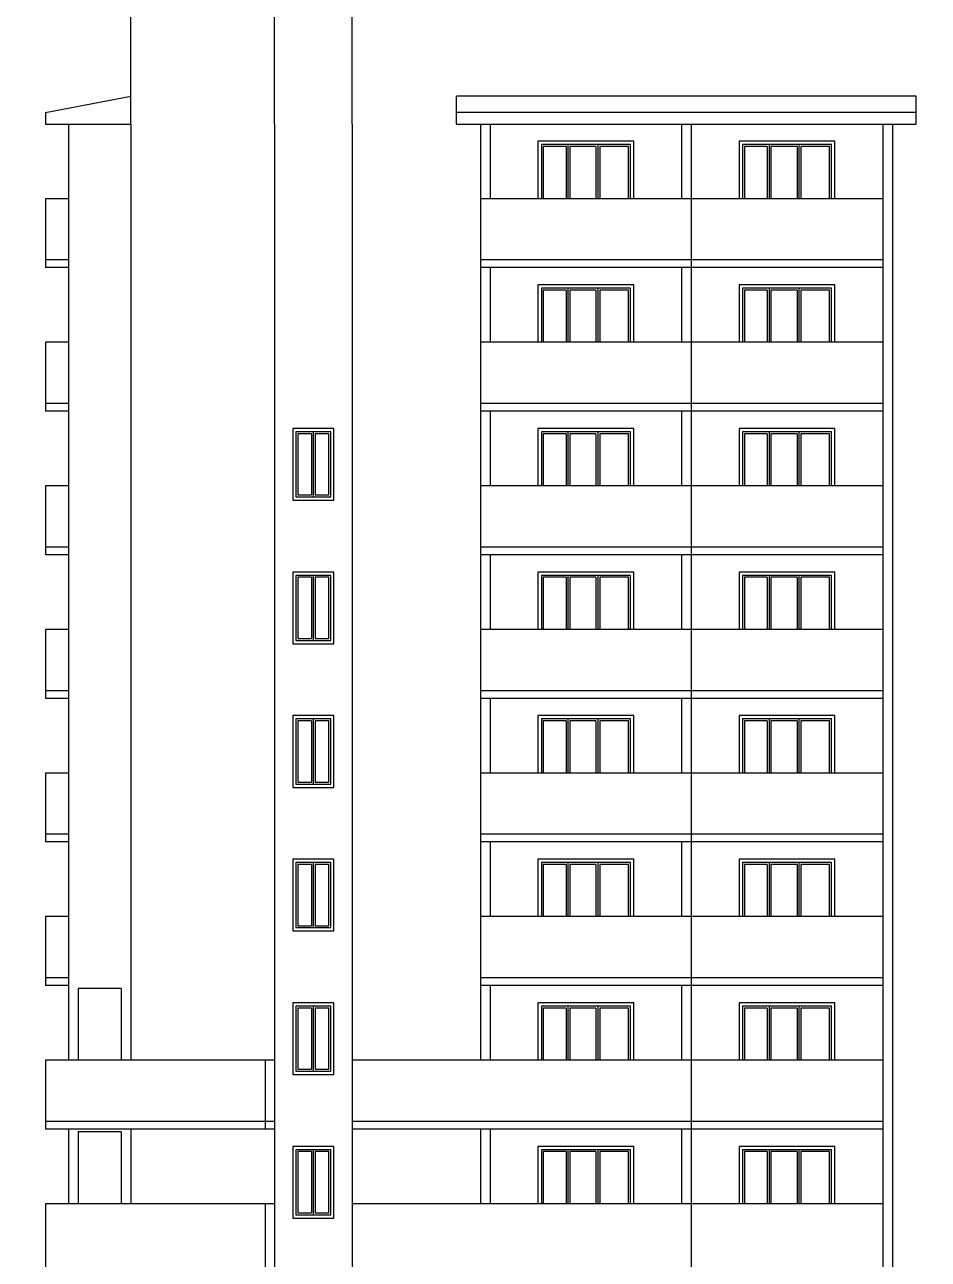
# Model space of a CAD drawing. Header units: inches. Extents: x -634 to 3638, y -6930911 to 5552.
# Drawn here: x 2047.23 to 2065.6, y 3490.16 to 3515.26 of the extents above; entities that cross this region are included whole.
import ezdxf

# ---------------------------------------------------------------- set-up
doc = ezdxf.new("R2010")
doc.units = ezdxf.units.IN
doc.header["$MEASUREMENT"] = 0
doc.linetypes.add('Dashed', pattern=[1128.888893, 564.444447, -564.444447])
for name, color, linetype, lineweight in [('ELEV', 134, 'Continuous', 18), ('фасады', 7, 'Continuous', 30), ('фасады2', 7, 'Continuous', 25)]:
    doc.layers.add(name, color=color, linetype=linetype, lineweight=lineweight)

msp = doc.modelspace()

# ---------------------------------------------------------------- hatches: boundary and pattern name
at = {"layer": 'ELEV', "linetype": 'Continuous'}
h = msp.add_hatch(dxfattribs=at)
h.set_pattern_fill('ANSI31', color=256, scale=0.01044, style=0)
h.set_pattern_definition([(45, (1262.311104, 3366.587935), (-0.02343928418428, 0.02343928418428), [])])
edge = h.paths.add_edge_path()
edge.add_ellipse((1445.78234, 3471.96182), major_axis=(0, 6932302.83262), ratio=0.00000001506, start_angle=89.999976115149, end_angle=270.000023884851)
edge.add_line((1445.67794, 3474.85168), (1445.67794, 3528.48347))
edge.add_line((1445.67794, 3528.48347), (1445.88675, 3528.48347))
edge.add_line((1445.88675, 3528.48347), (1445.88675, 3474.85168))

# ---------------------------------------------------------------- linework, layer by layer
at = {"layer": 'фасады', "color": 7, "linetype": 'Dashed', "ltscale": 100}
for points in [[(2049.39068, 3513.24189), (2049.39068, 3516.68722)], [(2052.31142, 3513.24189), (2052.31142, 3516.68722)], [(2053.88518, 3513.24189), (2053.88518, 3516.68722)], [(2047.65829, 3513.47547), (2049.39068, 3513.80643)], [(2056.0098, 3513.24189), (2056.0098, 3513.80643)], [(2065.35306, 3513.80643), (2056.0098, 3513.80643)], [(2065.35306, 3513.24189), (2065.35306, 3513.80643)], [(2047.65829, 3513.47547), (2047.65829, 3513.24189)], [(2065.35306, 3513.47547), (2056.0098, 3513.47547)], [(2048.12545, 3513.24189), (2048.12545, 3510.32212)], [(2049.39068, 3513.24189), (2049.39068, 3510.32212)], [(2049.39068, 3513.24189), (2049.39068, 3510.32212)], [(2052.31142, 3513.24189), (2052.31142, 3510.32212)], [(2053.88518, 3513.24189), (2053.88518, 3510.32212)], [(2056.0098, 3513.24189), (2065.35306, 3513.24189)], [(2056.49643, 3513.24189), (2056.49643, 3510.32212)], [(2056.69108, 3513.24189), (2056.69108, 3511.72361)], [(2060.5841, 3513.24189), (2060.5841, 3511.72361)], [(2060.77875, 3513.24189), (2060.77875, 3510.32212)], [(2064.67178, 3513.24189), (2064.67178, 3510.32212)], [(2064.86643, 3513.24189), (2064.86643, 3510.32212)], [(2047.65829, 3511.72361), (2047.65829, 3510.32212)], [(2048.12545, 3511.72361), (2047.65829, 3511.72361)], [(2064.67178, 3511.72361), (2056.49643, 3511.72361)], [(2048.12545, 3510.47784), (2047.65829, 3510.47784)], [(2064.67178, 3510.47784), (2056.49643, 3510.47784)], [(2048.12545, 3510.32212), (2047.65829, 3510.32212)], [(2048.12545, 3510.32212), (2048.12545, 3507.40235)], [(2049.39068, 3510.32212), (2049.39068, 3507.40235)], [(2049.39068, 3510.32212), (2049.39068, 3507.40235)], [(2052.31142, 3510.32212), (2052.31142, 3507.40235)], [(2053.88518, 3510.32212), (2053.88518, 3507.40235)], [(2056.49643, 3510.32212), (2056.49643, 3507.40235)], [(2064.67178, 3510.32212), (2056.49643, 3510.32212)], [(2056.69108, 3510.32212), (2056.69108, 3508.80384)], [(2060.5841, 3510.32212), (2060.5841, 3508.80384)], [(2060.77875, 3510.32212), (2060.77875, 3507.40235)], [(2064.67178, 3510.32212), (2064.67178, 3507.40235)], [(2064.86643, 3510.32212), (2064.86643, 3507.40235)], [(2047.65829, 3508.80384), (2047.65829, 3507.40235)], [(2048.12545, 3508.80384), (2047.65829, 3508.80384)], [(2064.67178, 3508.80384), (2056.49643, 3508.80384)], [(2048.12545, 3507.55807), (2047.65829, 3507.55807)], [(2064.67178, 3507.55807), (2056.49643, 3507.55807)], [(2048.12545, 3507.40235), (2047.65829, 3507.40235)], [(2048.12545, 3507.40235), (2048.12545, 3504.48258)], [(2049.39068, 3507.40235), (2049.39068, 3504.48258)], [(2049.39068, 3507.40235), (2049.39068, 3504.48258)], [(2052.31142, 3507.40235), (2052.31142, 3504.48258)], [(2053.88518, 3507.40235), (2053.88518, 3504.48258)], [(2056.49643, 3507.40235), (2056.49643, 3504.48258)], [(2064.67178, 3507.40235), (2056.49643, 3507.40235)], [(2056.69108, 3507.40235), (2056.69108, 3505.88407)], [(2060.5841, 3507.40235), (2060.5841, 3505.88407)], [(2060.77875, 3507.40235), (2060.77875, 3504.48258)], [(2064.67178, 3507.40235), (2064.67178, 3504.48258)], [(2064.86643, 3507.40235), (2064.86643, 3504.48258)], [(2047.65829, 3505.88407), (2047.65829, 3504.48258)], [(2048.12545, 3505.88407), (2047.65829, 3505.88407)], [(2064.67178, 3505.88407), (2056.49643, 3505.88407)], [(2048.12545, 3504.63831), (2047.65829, 3504.63831)], [(2048.12545, 3504.48258), (2047.65829, 3504.48258)], [(2048.12545, 3504.48258), (2048.12545, 3501.56282)], [(2049.39068, 3504.48258), (2049.39068, 3501.56282)], [(2049.39068, 3504.48258), (2049.39068, 3501.56282)], [(2052.31142, 3504.48258), (2052.31142, 3501.56282)], [(2053.88518, 3504.48258), (2053.88518, 3501.56282)], [(2064.67178, 3504.63831), (2056.49643, 3504.63831)], [(2056.49643, 3504.48258), (2056.49643, 3501.56282)], [(2064.67178, 3504.48258), (2056.49643, 3504.48258)], [(2056.69108, 3504.48258), (2056.69108, 3502.9643)], [(2060.5841, 3504.48258), (2060.5841, 3502.9643)], [(2060.77875, 3504.48258), (2060.77875, 3501.56282)], [(2064.67178, 3504.48258), (2064.67178, 3501.56282)], [(2064.86643, 3504.48258), (2064.86643, 3501.56282)], [(2047.65829, 3502.9643), (2047.65829, 3501.56282)], [(2048.12545, 3502.9643), (2047.65829, 3502.9643)], [(2064.67178, 3502.9643), (2056.49643, 3502.9643)], [(2048.12545, 3501.71854), (2047.65829, 3501.71854)], [(2064.67178, 3501.71854), (2056.49643, 3501.71854)], [(2048.12545, 3501.56282), (2047.65829, 3501.56282)], [(2048.12545, 3501.56282), (2047.65829, 3501.56282)], [(2048.12545, 3501.56282), (2048.12545, 3498.64305)], [(2049.39068, 3501.56282), (2049.39068, 3498.64305)], [(2052.31142, 3501.56282), (2052.31142, 3498.64305)], [(2053.88518, 3501.56282), (2053.88518, 3498.64305)], [(2056.49643, 3501.56282), (2056.49643, 3498.64305)], [(2064.67178, 3501.56282), (2056.49643, 3501.56282)], [(2064.67178, 3501.56282), (2056.49643, 3501.56282)], [(2056.69108, 3501.56282), (2056.69108, 3500.04454)], [(2060.5841, 3501.56282), (2060.5841, 3500.04454)], [(2060.77875, 3501.56282), (2060.77875, 3498.64305)], [(2064.67178, 3501.56282), (2064.67178, 3498.64305)], [(2064.86643, 3501.56282), (2064.86643, 3498.64305)], [(2047.65829, 3500.04454), (2047.65829, 3498.64305)], [(2048.12545, 3500.04454), (2047.65829, 3500.04454)], [(2064.67178, 3500.04454), (2056.49643, 3500.04454)], [(2048.12545, 3498.79877), (2047.65829, 3498.79877)], [(2064.67178, 3498.79877), (2056.49643, 3498.79877)], [(2048.12545, 3498.64305), (2047.65829, 3498.64305)], [(2048.12545, 3498.64305), (2048.12545, 3495.72328)], [(2049.39068, 3498.64305), (2049.39068, 3495.72328)], [(2052.31142, 3498.64305), (2052.31142, 3495.72328)], [(2053.88518, 3498.64305), (2053.88518, 3495.72328)], [(2056.49643, 3498.64305), (2056.49643, 3495.72328)], [(2064.67178, 3498.64305), (2056.49643, 3498.64305)], [(2056.69108, 3498.64305), (2056.69108, 3497.12477)], [(2060.5841, 3498.64305), (2060.5841, 3497.12477)], [(2060.77875, 3498.64305), (2060.77875, 3495.72328)], [(2064.67178, 3498.64305), (2064.67178, 3495.72328)], [(2064.86643, 3498.64305), (2064.86643, 3495.72328)], [(2047.65829, 3497.12477), (2047.65829, 3495.72328)], [(2048.12545, 3497.12477), (2047.65829, 3497.12477)], [(2064.67178, 3497.12477), (2056.49643, 3497.12477)], [(2048.12545, 3495.879), (2047.65829, 3495.879)], [(2048.12545, 3495.72328), (2047.65829, 3495.72328)], [(2048.12545, 3495.72328), (2048.12545, 3494.205)], [(2048.3201, 3495.66488), (2048.3201, 3494.205)], [(2049.19603, 3495.66488), (2048.3201, 3495.66488)], [(2049.19603, 3495.66488), (2049.19603, 3494.205)], [(2049.39068, 3495.72328), (2049.39068, 3494.205)], [(2052.31142, 3495.72328), (2052.31142, 3492.80351)], [(2053.88518, 3495.72328), (2053.88518, 3492.80351)], [(2064.67178, 3495.879), (2056.49643, 3495.879)], [(2056.49643, 3495.72328), (2056.49643, 3494.205)], [(2064.67178, 3495.72328), (2056.49643, 3495.72328)], [(2056.69108, 3495.72328), (2056.69108, 3494.205)], [(2060.5841, 3495.72328), (2060.5841, 3494.205)], [(2060.77875, 3495.72328), (2060.77875, 3492.80351)], [(2064.67178, 3495.72328), (2064.67178, 3492.80351)], [(2064.86643, 3495.72328), (2064.86643, 3492.80351)], [(2052.31142, 3494.205), (2047.65829, 3494.205)], [(2047.65829, 3494.205), (2047.65829, 3492.80351)], [(2049.19603, 3494.205), (2048.3201, 3494.205)], [(2052.11677, 3494.205), (2052.11677, 3492.80351)], [(2064.67178, 3494.205), (2053.88518, 3494.205)], [(2052.31142, 3492.95923), (2047.65829, 3492.95923)], [(2064.67178, 3492.95923), (2053.88518, 3492.95923)], [(2052.31142, 3492.80351), (2047.65829, 3492.80351)], [(2048.12545, 3492.80351), (2048.12545, 3491.28523)], [(2048.3201, 3492.74511), (2048.3201, 3491.28523)], [(2049.19603, 3492.74511), (2048.3201, 3492.74511)], [(2049.19603, 3492.74511), (2049.19603, 3491.28523)], [(2049.39068, 3492.80351), (2049.39068, 3491.28523)], [(2052.31142, 3492.80351), (2052.31142, 3489.88374)], [(2053.88518, 3492.80351), (2053.88518, 3489.88374)], [(2064.67178, 3492.80351), (2053.88518, 3492.80351)], [(2056.49643, 3492.80351), (2056.49643, 3491.28523)], [(2056.69108, 3492.80351), (2056.69108, 3491.28523)], [(2060.5841, 3492.80351), (2060.5841, 3491.28523)], [(2060.77875, 3492.80351), (2060.77875, 3489.88374)], [(2064.67178, 3492.80351), (2064.67178, 3489.88374)], [(2064.86643, 3492.80351), (2064.86643, 3489.88374)], [(2052.31142, 3491.28523), (2047.65829, 3491.28523)], [(2047.65829, 3491.28523), (2047.65829, 3489.88374)], [(2049.19603, 3491.28523), (2048.3201, 3491.28523)], [(2052.11677, 3491.28523), (2052.11677, 3489.88374)], [(2064.67178, 3491.28523), (2053.88518, 3491.28523)]]:
    msp.add_lwpolyline(points, dxfattribs=at)
at = {"layer": 'фасады', "color": 7, "ltscale": 100}
msp.add_lwpolyline([(2047.65829, 3513.24189), (2049.39068, 3513.24189)], dxfattribs=at)
at = {"layer": 'фасады2', "color": 7, "ltscale": 100}
for p, q in [((2052.74306, 3506.98385), (2052.74306, 3505.66022)), ((2053.45354, 3506.98385), (2052.74306, 3506.98385)), ((2052.78199, 3506.94492), (2052.78199, 3505.69916)), ((2053.05937, 3506.94492), (2052.78199, 3506.94492)), ((2053.41461, 3506.94492), (2053.13723, 3506.94492)), ((2053.41461, 3505.69916), (2053.41461, 3506.94492)), ((2053.45354, 3505.66022), (2053.45354, 3506.98385)), ((2052.78199, 3505.69916), (2053.05937, 3505.69916)), ((2053.13723, 3505.69916), (2053.41461, 3505.69916)), ((2052.74306, 3505.66022), (2053.45354, 3505.66022)), ((2052.74306, 3504.06408), (2052.74306, 3502.74046)), ((2053.45354, 3504.06408), (2052.74306, 3504.06408)), ((2052.78199, 3504.02515), (2052.78199, 3502.77939)), ((2053.05937, 3504.02515), (2052.78199, 3504.02515)), ((2053.41461, 3504.02515), (2053.13723, 3504.02515)), ((2053.41461, 3502.77939), (2053.41461, 3504.02515)), ((2053.45354, 3502.74046), (2053.45354, 3504.06408)), ((2052.74306, 3502.74046), (2053.45354, 3502.74046)), ((2052.78199, 3502.77939), (2053.05937, 3502.77939)), ((2053.13723, 3502.77939), (2053.41461, 3502.77939)), ((2052.74306, 3501.14431), (2052.74306, 3499.82069)), ((2053.45354, 3501.14431), (2052.74306, 3501.14431)), ((2052.78199, 3501.10538), (2052.78199, 3499.85962)), ((2053.05937, 3501.10538), (2052.78199, 3501.10538)), ((2053.41461, 3501.10538), (2053.13723, 3501.10538)), ((2053.41461, 3499.85962), (2053.41461, 3501.10538)), ((2053.45354, 3499.82069), (2053.45354, 3501.14431)), ((2052.74306, 3499.82069), (2053.45354, 3499.82069)), ((2052.78199, 3499.85962), (2053.05937, 3499.85962)), ((2053.13723, 3499.85962), (2053.41461, 3499.85962)), ((2052.74306, 3498.22455), (2052.74306, 3496.90092)), ((2053.45354, 3498.22455), (2052.74306, 3498.22455)), ((2052.78199, 3498.18562), (2052.78199, 3496.93985)), ((2053.05937, 3498.18562), (2052.78199, 3498.18562)), ((2053.41461, 3498.18562), (2053.13723, 3498.18562)), ((2053.41461, 3496.93985), (2053.41461, 3498.18562)), ((2053.45354, 3496.90092), (2053.45354, 3498.22455)), ((2052.74306, 3496.90092), (2053.45354, 3496.90092)), ((2052.78199, 3496.93985), (2053.05937, 3496.93985)), ((2053.13723, 3496.93985), (2053.41461, 3496.93985)), ((2052.74306, 3495.30478), (2052.74306, 3493.98115)), ((2053.45354, 3495.30478), (2052.74306, 3495.30478)), ((2052.78199, 3495.26585), (2052.78199, 3494.02008)), ((2053.05937, 3495.26585), (2052.78199, 3495.26585)), ((2053.41461, 3495.26585), (2053.13723, 3495.26585)), ((2053.41461, 3494.02008), (2053.41461, 3495.26585)), ((2053.45354, 3493.98115), (2053.45354, 3495.30478)), ((2052.74306, 3493.98115), (2053.45354, 3493.98115)), ((2052.78199, 3494.02008), (2053.05937, 3494.02008)), ((2053.13723, 3494.02008), (2053.41461, 3494.02008)), ((2052.74306, 3492.38501), (2052.74306, 3491.06138)), ((2053.45354, 3492.38501), (2052.74306, 3492.38501)), ((2053.45354, 3491.06138), (2053.45354, 3492.38501)), ((2052.78199, 3492.34608), (2052.78199, 3491.10031)), ((2053.05937, 3492.34608), (2052.78199, 3492.34608)), ((2053.41461, 3492.34608), (2053.13723, 3492.34608)), ((2053.41461, 3491.10031), (2053.41461, 3492.34608)), ((2052.74306, 3491.06138), (2053.45354, 3491.06138)), ((2052.78199, 3491.10031), (2053.05937, 3491.10031)), ((2053.13723, 3491.10031), (2053.41461, 3491.10031))]:
    msp.add_line(p, q, dxfattribs=at)
at = {"layer": 'фасады2', "color": 7, "linetype": 'Dashed', "ltscale": 100}
for points in [[(2059.61085, 3511.72361), (2059.61085, 3512.89152), (2057.66433, 3512.89152), (2057.66433, 3511.72361)], [(2059.54272, 3511.72361), (2059.54272, 3512.82339), (2057.73246, 3512.82339), (2057.73246, 3511.72361)], [(2058.23369, 3512.78446), (2057.77139, 3512.78446), (2057.77139, 3511.72361)], [(2058.23369, 3512.78446), (2058.23369, 3511.72361)], [(2058.27262, 3512.82339), (2058.27262, 3511.72361)], [(2058.31155, 3512.78446), (2058.31155, 3511.72361)], [(2058.84197, 3512.78446), (2058.31155, 3512.78446)], [(2058.84197, 3512.78446), (2058.84197, 3511.72361)], [(2058.8809, 3512.82339), (2058.8809, 3511.72361)], [(2059.50379, 3511.72361), (2059.50379, 3512.78446), (2058.91984, 3512.78446)], [(2058.91984, 3512.78446), (2058.91984, 3511.72361)], [(2063.69852, 3511.72361), (2063.69852, 3512.89152), (2061.75201, 3512.89152), (2061.75201, 3511.72361)], [(2063.6304, 3511.72361), (2063.6304, 3512.82339), (2061.82014, 3512.82339), (2061.82014, 3511.72361)], [(2062.32137, 3512.78446), (2061.85907, 3512.78446), (2061.85907, 3511.72361)], [(2062.32137, 3512.78446), (2062.32137, 3511.72361)], [(2062.3603, 3512.82339), (2062.3603, 3511.72361)], [(2062.39923, 3512.78446), (2062.39923, 3511.72361)], [(2062.92965, 3512.78446), (2062.39923, 3512.78446)], [(2062.92965, 3512.78446), (2062.92965, 3511.72361)], [(2062.96858, 3512.82339), (2062.96858, 3511.72361)], [(2063.59147, 3511.72361), (2063.59147, 3512.78446), (2063.00751, 3512.78446)], [(2063.00751, 3512.78446), (2063.00751, 3511.72361)], [(2059.61085, 3508.80384), (2059.61085, 3509.97175), (2057.66433, 3509.97175), (2057.66433, 3508.80384)], [(2063.69852, 3508.80384), (2063.69852, 3509.97175), (2061.75201, 3509.97175), (2061.75201, 3508.80384)], [(2059.54272, 3508.80384), (2059.54272, 3509.90362), (2057.73246, 3509.90362), (2057.73246, 3508.80384)], [(2058.23369, 3509.86469), (2057.77139, 3509.86469), (2057.77139, 3508.80384)], [(2058.23369, 3509.86469), (2058.23369, 3508.80384)], [(2058.27262, 3509.90362), (2058.27262, 3508.80384)], [(2058.31155, 3509.86469), (2058.31155, 3508.80384)], [(2058.84197, 3509.86469), (2058.31155, 3509.86469)], [(2058.84197, 3509.86469), (2058.84197, 3508.80384)], [(2058.8809, 3509.90362), (2058.8809, 3508.80384)], [(2059.50379, 3508.80384), (2059.50379, 3509.86469), (2058.91984, 3509.86469)], [(2058.91984, 3509.86469), (2058.91984, 3508.80384)], [(2063.6304, 3508.80384), (2063.6304, 3509.90362), (2061.82014, 3509.90362), (2061.82014, 3508.80384)], [(2062.32137, 3509.86469), (2061.85907, 3509.86469), (2061.85907, 3508.80384)], [(2062.32137, 3509.86469), (2062.32137, 3508.80384)], [(2062.3603, 3509.90362), (2062.3603, 3508.80384)], [(2062.39923, 3509.86469), (2062.39923, 3508.80384)], [(2062.92965, 3509.86469), (2062.39923, 3509.86469)], [(2062.92965, 3509.86469), (2062.92965, 3508.80384)], [(2062.96858, 3509.90362), (2062.96858, 3508.80384)], [(2063.59147, 3508.80384), (2063.59147, 3509.86469), (2063.00751, 3509.86469)], [(2063.00751, 3509.86469), (2063.00751, 3508.80384)], [(2059.61085, 3505.88407), (2059.61085, 3507.05198), (2057.66433, 3507.05198), (2057.66433, 3505.88407)], [(2059.54272, 3505.88407), (2059.54272, 3506.98385), (2057.73246, 3506.98385), (2057.73246, 3505.88407)], [(2058.23369, 3506.94492), (2057.77139, 3506.94492), (2057.77139, 3505.88407)], [(2058.23369, 3506.94492), (2058.23369, 3505.88407)], [(2058.27262, 3506.98385), (2058.27262, 3505.88407)], [(2058.31155, 3506.94492), (2058.31155, 3505.88407)], [(2058.84197, 3506.94492), (2058.31155, 3506.94492)], [(2058.84197, 3506.94492), (2058.84197, 3505.88407)], [(2058.8809, 3506.98385), (2058.8809, 3505.88407)], [(2059.50379, 3505.88407), (2059.50379, 3506.94492), (2058.91984, 3506.94492)], [(2058.91984, 3506.94492), (2058.91984, 3505.88407)], [(2063.69852, 3505.88407), (2063.69852, 3507.05198), (2061.75201, 3507.05198), (2061.75201, 3505.88407)], [(2063.6304, 3505.88407), (2063.6304, 3506.98385), (2061.82014, 3506.98385), (2061.82014, 3505.88407)], [(2062.32137, 3506.94492), (2061.85907, 3506.94492), (2061.85907, 3505.88407)], [(2062.32137, 3506.94492), (2062.32137, 3505.88407)], [(2062.3603, 3506.98385), (2062.3603, 3505.88407)], [(2062.39923, 3506.94492), (2062.39923, 3505.88407)], [(2062.92965, 3506.94492), (2062.39923, 3506.94492)], [(2062.92965, 3506.94492), (2062.92965, 3505.88407)], [(2062.96858, 3506.98385), (2062.96858, 3505.88407)], [(2063.59147, 3505.88407), (2063.59147, 3506.94492), (2063.00751, 3506.94492)], [(2063.00751, 3506.94492), (2063.00751, 3505.88407)], [(2059.61085, 3502.9643), (2059.61085, 3504.13221), (2057.66433, 3504.13221), (2057.66433, 3502.9643)], [(2059.54272, 3502.9643), (2059.54272, 3504.06408), (2057.73246, 3504.06408), (2057.73246, 3502.9643)], [(2058.23369, 3504.02515), (2057.77139, 3504.02515), (2057.77139, 3502.9643)], [(2058.23369, 3504.02515), (2058.23369, 3502.9643)], [(2058.27262, 3504.06408), (2058.27262, 3502.9643)], [(2058.31155, 3504.02515), (2058.31155, 3502.9643)], [(2058.84197, 3504.02515), (2058.31155, 3504.02515)], [(2058.84197, 3504.02515), (2058.84197, 3502.9643)], [(2058.8809, 3504.06408), (2058.8809, 3502.9643)], [(2059.50379, 3502.9643), (2059.50379, 3504.02515), (2058.91984, 3504.02515)], [(2058.91984, 3504.02515), (2058.91984, 3502.9643)], [(2063.69852, 3502.9643), (2063.69852, 3504.13221), (2061.75201, 3504.13221), (2061.75201, 3502.9643)], [(2063.6304, 3502.9643), (2063.6304, 3504.06408), (2061.82014, 3504.06408), (2061.82014, 3502.9643)], [(2062.32137, 3504.02515), (2061.85907, 3504.02515), (2061.85907, 3502.9643)], [(2062.32137, 3504.02515), (2062.32137, 3502.9643)], [(2062.3603, 3504.06408), (2062.3603, 3502.9643)], [(2062.39923, 3504.02515), (2062.39923, 3502.9643)], [(2062.92965, 3504.02515), (2062.39923, 3504.02515)], [(2062.92965, 3504.02515), (2062.92965, 3502.9643)], [(2062.96858, 3504.06408), (2062.96858, 3502.9643)], [(2063.59147, 3502.9643), (2063.59147, 3504.02515), (2063.00751, 3504.02515)], [(2063.00751, 3504.02515), (2063.00751, 3502.9643)], [(2059.61085, 3500.04454), (2059.61085, 3501.21244), (2057.66433, 3501.21244), (2057.66433, 3500.04454)], [(2063.69852, 3500.04454), (2063.69852, 3501.21244), (2061.75201, 3501.21244), (2061.75201, 3500.04454)], [(2059.54272, 3500.04454), (2059.54272, 3501.14431), (2057.73246, 3501.14431), (2057.73246, 3500.04454)], [(2058.23369, 3501.10538), (2057.77139, 3501.10538), (2057.77139, 3500.04454)], [(2058.23369, 3501.10538), (2058.23369, 3500.04454)], [(2058.27262, 3501.14431), (2058.27262, 3500.04454)], [(2058.31155, 3501.10538), (2058.31155, 3500.04454)], [(2058.84197, 3501.10538), (2058.31155, 3501.10538)], [(2058.84197, 3501.10538), (2058.84197, 3500.04454)], [(2058.8809, 3501.14431), (2058.8809, 3500.04454)], [(2059.50379, 3500.04454), (2059.50379, 3501.10538), (2058.91984, 3501.10538)], [(2058.91984, 3501.10538), (2058.91984, 3500.04454)], [(2063.6304, 3500.04454), (2063.6304, 3501.14431), (2061.82014, 3501.14431), (2061.82014, 3500.04454)], [(2062.32137, 3501.10538), (2061.85907, 3501.10538), (2061.85907, 3500.04454)], [(2062.32137, 3501.10538), (2062.32137, 3500.04454)], [(2062.3603, 3501.14431), (2062.3603, 3500.04454)], [(2062.39923, 3501.10538), (2062.39923, 3500.04454)], [(2062.92965, 3501.10538), (2062.39923, 3501.10538)], [(2062.92965, 3501.10538), (2062.92965, 3500.04454)], [(2062.96858, 3501.14431), (2062.96858, 3500.04454)], [(2063.59147, 3500.04454), (2063.59147, 3501.10538), (2063.00751, 3501.10538)], [(2063.00751, 3501.10538), (2063.00751, 3500.04454)], [(2059.61085, 3497.12477), (2059.61085, 3498.29267), (2057.66433, 3498.29267), (2057.66433, 3497.12477)], [(2059.54272, 3497.12477), (2059.54272, 3498.22455), (2057.73246, 3498.22455), (2057.73246, 3497.12477)], [(2058.23369, 3498.18562), (2057.77139, 3498.18562), (2057.77139, 3497.12477)], [(2058.23369, 3498.18562), (2058.23369, 3497.12477)], [(2058.27262, 3498.22455), (2058.27262, 3497.12477)], [(2058.31155, 3498.18562), (2058.31155, 3497.12477)], [(2058.84197, 3498.18562), (2058.31155, 3498.18562)], [(2058.84197, 3498.18562), (2058.84197, 3497.12477)], [(2058.8809, 3498.22455), (2058.8809, 3497.12477)], [(2059.50379, 3497.12477), (2059.50379, 3498.18562), (2058.91984, 3498.18562)], [(2058.91984, 3498.18562), (2058.91984, 3497.12477)], [(2063.69852, 3497.12477), (2063.69852, 3498.29267), (2061.75201, 3498.29267), (2061.75201, 3497.12477)], [(2063.6304, 3497.12477), (2063.6304, 3498.22455), (2061.82014, 3498.22455), (2061.82014, 3497.12477)], [(2062.32137, 3498.18562), (2061.85907, 3498.18562), (2061.85907, 3497.12477)], [(2062.32137, 3498.18562), (2062.32137, 3497.12477)], [(2062.3603, 3498.22455), (2062.3603, 3497.12477)], [(2062.39923, 3498.18562), (2062.39923, 3497.12477)], [(2062.92965, 3498.18562), (2062.39923, 3498.18562)], [(2062.92965, 3498.18562), (2062.92965, 3497.12477)], [(2062.96858, 3498.22455), (2062.96858, 3497.12477)], [(2063.59147, 3497.12477), (2063.59147, 3498.18562), (2063.00751, 3498.18562)], [(2063.00751, 3498.18562), (2063.00751, 3497.12477)], [(2059.61085, 3494.205), (2059.61085, 3495.3729), (2057.66433, 3495.3729), (2057.66433, 3494.205)], [(2059.54272, 3494.205), (2059.54272, 3495.30478), (2057.73246, 3495.30478), (2057.73246, 3494.205)], [(2058.23369, 3495.26585), (2057.77139, 3495.26585), (2057.77139, 3494.205)], [(2058.23369, 3495.26585), (2058.23369, 3494.205)], [(2058.27262, 3495.30478), (2058.27262, 3494.205)], [(2058.31155, 3495.26585), (2058.31155, 3494.205)], [(2058.84197, 3495.26585), (2058.31155, 3495.26585)], [(2058.84197, 3495.26585), (2058.84197, 3494.205)], [(2058.8809, 3495.30478), (2058.8809, 3494.205)], [(2059.50379, 3494.205), (2059.50379, 3495.26585), (2058.91984, 3495.26585)], [(2058.91984, 3495.26585), (2058.91984, 3494.205)], [(2063.69852, 3494.205), (2063.69852, 3495.3729), (2061.75201, 3495.3729), (2061.75201, 3494.205)], [(2063.6304, 3494.205), (2063.6304, 3495.30478), (2061.82014, 3495.30478), (2061.82014, 3494.205)], [(2062.32137, 3495.26585), (2061.85907, 3495.26585), (2061.85907, 3494.205)], [(2062.32137, 3495.26585), (2062.32137, 3494.205)], [(2062.3603, 3495.30478), (2062.3603, 3494.205)], [(2062.39923, 3495.26585), (2062.39923, 3494.205)], [(2062.92965, 3495.26585), (2062.39923, 3495.26585)], [(2062.92965, 3495.26585), (2062.92965, 3494.205)], [(2062.96858, 3495.30478), (2062.96858, 3494.205)], [(2063.59147, 3494.205), (2063.59147, 3495.26585), (2063.00751, 3495.26585)], [(2063.00751, 3495.26585), (2063.00751, 3494.205)], [(2059.61085, 3491.28523), (2059.61085, 3492.45313), (2057.66433, 3492.45313), (2057.66433, 3491.28523)], [(2059.54272, 3491.28523), (2059.54272, 3492.38501), (2057.73246, 3492.38501), (2057.73246, 3491.28523)], [(2058.27262, 3492.38501), (2058.27262, 3491.28523)], [(2058.8809, 3492.38501), (2058.8809, 3491.28523)], [(2063.69852, 3491.28523), (2063.69852, 3492.45313), (2061.75201, 3492.45313), (2061.75201, 3491.28523)], [(2063.6304, 3491.28523), (2063.6304, 3492.38501), (2061.82014, 3492.38501), (2061.82014, 3491.28523)], [(2062.3603, 3492.38501), (2062.3603, 3491.28523)], [(2062.96858, 3492.38501), (2062.96858, 3491.28523)], [(2058.23369, 3492.34608), (2057.77139, 3492.34608), (2057.77139, 3491.28523)], [(2058.23369, 3492.34608), (2058.23369, 3491.28523)], [(2058.31155, 3492.34608), (2058.31155, 3491.28523)], [(2058.84197, 3492.34608), (2058.31155, 3492.34608)], [(2058.84197, 3492.34608), (2058.84197, 3491.28523)], [(2059.50379, 3491.28523), (2059.50379, 3492.34608), (2058.91984, 3492.34608)], [(2058.91984, 3492.34608), (2058.91984, 3491.28523)], [(2062.32137, 3492.34608), (2061.85907, 3492.34608), (2061.85907, 3491.28523)], [(2062.32137, 3492.34608), (2062.32137, 3491.28523)], [(2062.39923, 3492.34608), (2062.39923, 3491.28523)], [(2062.92965, 3492.34608), (2062.39923, 3492.34608)], [(2062.92965, 3492.34608), (2062.92965, 3491.28523)], [(2063.59147, 3491.28523), (2063.59147, 3492.34608), (2063.00751, 3492.34608)], [(2063.00751, 3492.34608), (2063.00751, 3491.28523)]]:
    msp.add_lwpolyline(points, dxfattribs=at)
at = {"layer": 'фасады2', "color": 7, "ltscale": 100}
for points in [[(2053.51194, 3507.05198), (2052.68467, 3507.05198), (2052.68467, 3505.5921), (2053.51194, 3505.5921)], [(2053.51194, 3504.13221), (2052.68467, 3504.13221), (2052.68467, 3502.67233), (2053.51194, 3502.67233)], [(2053.51194, 3501.21244), (2052.68467, 3501.21244), (2052.68467, 3499.75256), (2053.51194, 3499.75256)], [(2053.51194, 3498.29267), (2052.68467, 3498.29267), (2052.68467, 3496.83279), (2053.51194, 3496.83279)], [(2053.51194, 3495.3729), (2052.68467, 3495.3729), (2052.68467, 3493.91302), (2053.51194, 3493.91302)], [(2053.51194, 3492.45313), (2052.68467, 3492.45313), (2052.68467, 3490.99325), (2053.51194, 3490.99325)]]:
    msp.add_lwpolyline(points, close=True, dxfattribs=at)
for points in [[(2053.05937, 3506.94492), (2053.05937, 3505.69916)], [(2053.0983, 3506.98385), (2053.0983, 3505.66022)], [(2053.13723, 3506.94492), (2053.13723, 3505.69916)], [(2053.13723, 3506.94492), (2053.13723, 3505.69916)], [(2053.05937, 3504.02515), (2053.05937, 3502.77939)], [(2053.0983, 3504.06408), (2053.0983, 3502.74046)], [(2053.13723, 3504.02515), (2053.13723, 3502.77939)], [(2053.13723, 3504.02515), (2053.13723, 3502.77939)], [(2053.05937, 3501.10538), (2053.05937, 3499.85962)], [(2053.0983, 3501.14431), (2053.0983, 3499.82069)], [(2053.13723, 3501.10538), (2053.13723, 3499.85962)], [(2053.13723, 3501.10538), (2053.13723, 3499.85962)], [(2053.05937, 3498.18562), (2053.05937, 3496.93985)], [(2053.0983, 3498.22455), (2053.0983, 3496.90092)], [(2053.13723, 3498.18562), (2053.13723, 3496.93985)], [(2053.13723, 3498.18562), (2053.13723, 3496.93985)], [(2053.05937, 3495.26585), (2053.05937, 3494.02008)], [(2053.0983, 3495.30478), (2053.0983, 3493.98115)], [(2053.13723, 3495.26585), (2053.13723, 3494.02008)], [(2053.13723, 3495.26585), (2053.13723, 3494.02008)], [(2053.0983, 3492.38501), (2053.0983, 3491.06138)], [(2053.05937, 3492.34608), (2053.05937, 3491.10031)], [(2053.13723, 3492.34608), (2053.13723, 3491.10031)], [(2053.13723, 3492.34608), (2053.13723, 3491.10031)]]:
    msp.add_lwpolyline(points, dxfattribs=at)

doc.saveas('drawing.dxf')
